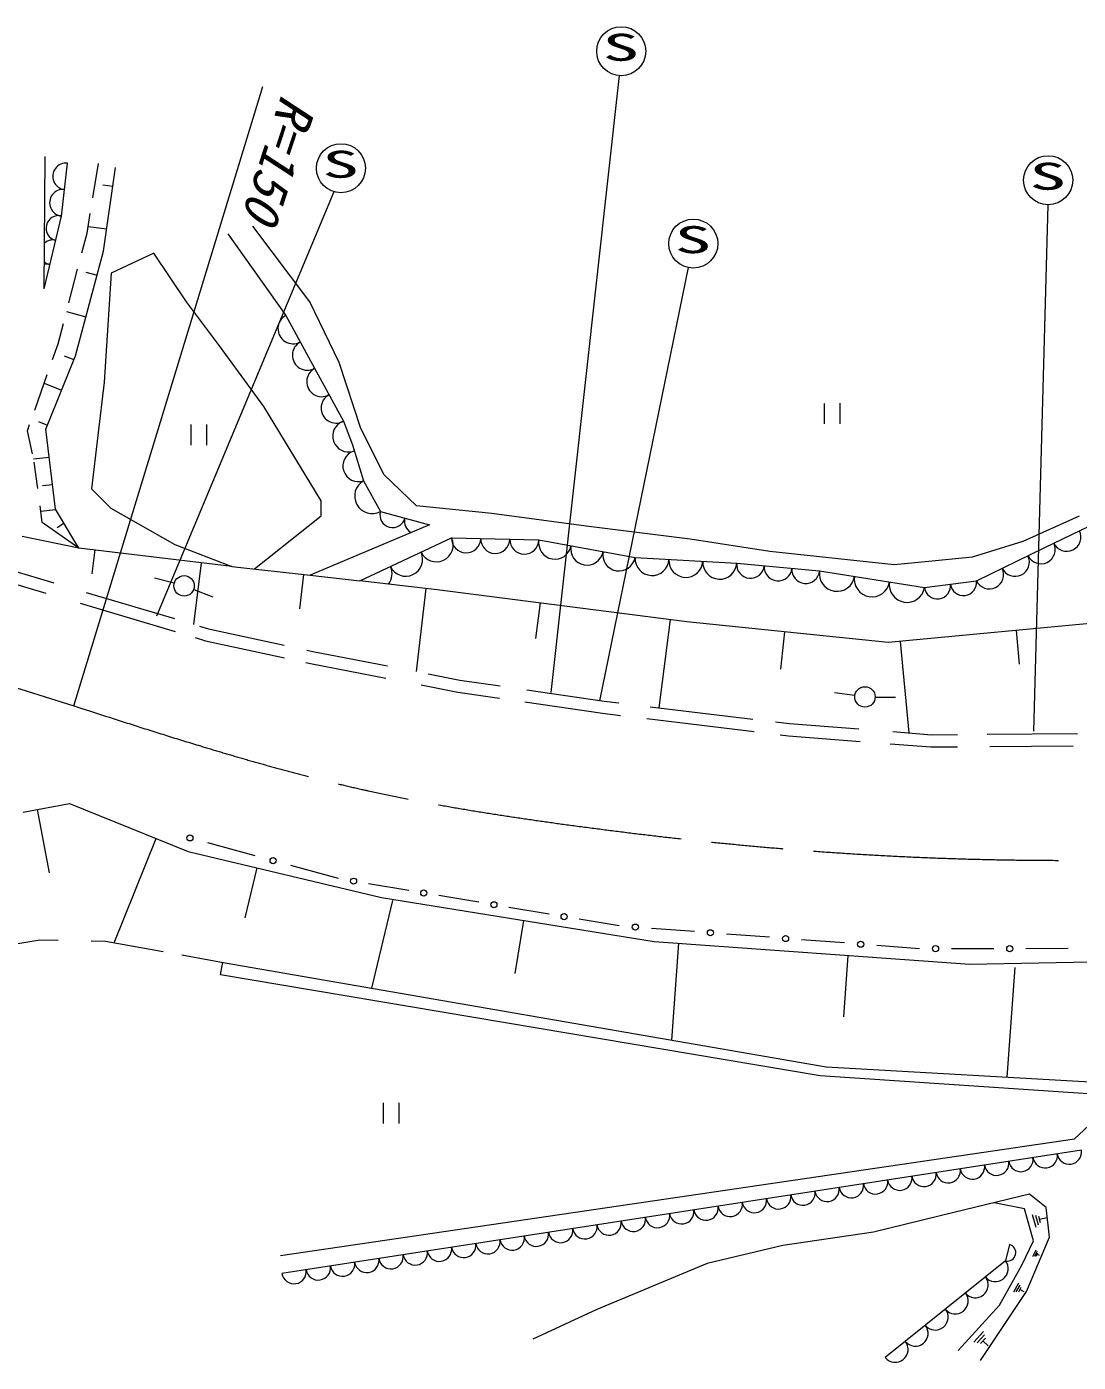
# Model space of a CAD drawing. Units: millimetres, scale not verified. Extents: x 40000 to 680000, y 20000 to 380000.
# Drawn here: x 477697 to 529162, y 246906 to 312274 of the extents above; entities that cross this region are included whole.
import ezdxf
from ezdxf.enums import TextEntityAlignment as Align

# ---------------------------------------------------------------- set-up
doc = ezdxf.new("R2010")
doc.units = ezdxf.units.MM
doc.header["$LTSCALE"] = 1000
doc.linetypes.add('CHAIN', pattern=[18.5, 12, -1.5, 3.5, -1.5])
for name, color, linetype, lineweight in [('M-BGD', 7, 'Continuous', 13), ('M-BMK', 2, 'CHAIN', 13), ('M-STR-HTXT', 7, 'Continuous', 13), ('M-TTL-TXT', 7, 'Continuous', 13)]:
    doc.layers.add(name, color=color, linetype=linetype, lineweight=lineweight)
doc.styles.add('ＭＳ ゴシック', font='')
doc.styles.get('ＭＳ ゴシック').set_extended_font_data('MS Gothic')

msp = doc.modelspace()

# ---------------------------------------------------------------- linework, layer by layer
at = {"layer": 'M-BGD'}
for p, q in [((478548, 299443), (478607, 305918)), ((479393, 303009), (479698, 305598)), ((480932, 303891), (481208, 305573)), ((481457, 301281), (482037, 305380)), ((481418, 304536), (481908, 304466)), ((478548, 299443), (479393, 303009)), ((480652, 302177), (480808, 303129)), ((480398, 301205), (480652, 302177)), ((480705, 302503), (481612, 302375)), ((487544, 302133), (490379, 298140)), ((491556, 298813), (488768, 302520)), ((480080, 296166), (481457, 301281)), ((483913, 301183), (481830, 300218)), ((485513, 298816), (483913, 301183)), ((479757, 298754), (480189, 300406)), ((480586, 300259), (481142, 300110)), ((481830, 300218), (481481, 294870)), ((487136, 296647), (485513, 298816)), ((492988, 295836), (491556, 298813)), ((479648, 298337), (480596, 298082)), ((490379, 298140), (491683, 295745)), ((479233, 296749), (479493, 297742)), ((478630, 292575), (480080, 296166)), ((478963, 295982), (479233, 296749)), ((479527, 296172), (480004, 295979)), ((489307, 293688), (487136, 296647)), ((491683, 295745), (493194, 292960)), ((494048, 292602), (492988, 295836)), ((478091, 293509), (478704, 295247)), ((478553, 294820), (479398, 294478)), ((481481, 294870), (480868, 289652)), ((492113, 289063), (489307, 293688)), ((516736, 292840), (516736, 293840)), ((517486, 293841), (517486, 292841)), ((478279, 292955), (478713, 292780)), ((493194, 292960), (493635, 291811)), ((477731, 292491), (477840, 292799)), ((477975, 291366), (477731, 292491)), ((479102, 288658), (478630, 292575)), ((485746, 291797), (485746, 292797)), ((486496, 292797), (486496, 291797)), ((495193, 290341), (494048, 292602)), ((493635, 291811), (494187, 290049)), ((478029, 291117), (478795, 291210)), ((478235, 289667), (478062, 290967)), ((496768, 288824), (495193, 290341)), ((478469, 289814), (478956, 289873)), ((480868, 289652), (481811, 288710)), ((494187, 290049), (495005, 288554)), ((492114, 288340), (492113, 289063)), ((478457, 288008), (478349, 288820)), ((478383, 288564), (479103, 288651)), ((480255, 286759), (479102, 288658)), ((481811, 288710), (484946, 286935)), ((488843, 285735), (492114, 288340)), ((495005, 288554), (497413, 287893)), ((500461, 288452), (496768, 288824)), ((505070, 287824), (500461, 288452)), ((529202, 288315), (526454, 287084)), ((527529, 286779), (531746, 288834)), ((480255, 286759), (478457, 288008)), ((479189, 287771), (479519, 287972)), ((497413, 287893), (491566, 285424)), ((510166, 287195), (505070, 287824)), ((480255, 286759), (477475, 287317)), ((494005, 285150), (498493, 287259)), ((498493, 287259), (502765, 287152)), ((502765, 287152), (507469, 286288)), ((514059, 286595), (510166, 287195)), ((526454, 287084), (523964, 286310)), ((487730, 285862), (480255, 286759)), ((480902, 285488), (481043, 286664)), ((484946, 286935), (487730, 285862)), ((520156, 285937), (514059, 286595)), ((524177, 285156), (527529, 286779)), ((476945, 285682), (479020, 285063)), ((485881, 283019), (486244, 286040)), ((487730, 285862), (491566, 285424)), ((507469, 286288), (512443, 286019)), ((512443, 286019), (516499, 285641)), ((522017, 286110), (520156, 285937)), ((523964, 286310), (522017, 286110)), ((476766, 285109), (478638, 284551)), ((484920, 285038), (483950, 285288)), ((491065, 283786), (491256, 285459)), ((491566, 285424), (494005, 285150)), ((497790, 284718), (494005, 285150)), ((516499, 285641), (521636, 284831)), ((521636, 284831), (524177, 285156)), ((480612, 284589), (484924, 283304)), ((485870, 284728), (486800, 284378)), ((496776, 280710), (497240, 284781)), ((510011, 283152), (497790, 284718)), ((480306, 284054), (484961, 282667)), ((502616, 282336), (502838, 284071)), ((508655, 278939), (509208, 283255)), ((519852, 282127), (510011, 283152)), ((530720, 283157), (519852, 282127)), ((486161, 282935), (486595, 282806)), ((486595, 282806), (490295, 282004)), ((514609, 280824), (514800, 282653)), ((526286, 281079), (526131, 282722)), ((485944, 282374), (486446, 282224)), ((486446, 282224), (490311, 281386)), ((491408, 281762), (491707, 281697)), ((520890, 277709), (520466, 282185)), ((491358, 281159), (491587, 281109)), ((491587, 281109), (495278, 280391)), ((491707, 281697), (495355, 280987)), ((497351, 280598), (498894, 280298)), ((496994, 280057), (498793, 279706)), ((498894, 280298), (500866, 280009)), ((502171, 279818), (505958, 279264)), ((498793, 279706), (500840, 279407)), ((502068, 279227), (505878, 278669)), ((505958, 279264), (506669, 279179)), ((518221, 279545), (517231, 279675)), ((519221, 279465), (520221, 279455)), ((505878, 278669), (506764, 278563)), ((508216, 278992), (513237, 278386)), ((508049, 278408), (513299, 277775)), ((514343, 278253), (515032, 278170)), ((515032, 278170), (518422, 277903)), ((514566, 277622), (514972, 277573)), ((514972, 277573), (518487, 277296)), ((519956, 277180), (521953, 277023)), ((520080, 277772), (521974, 277623)), ((521974, 277623), (523248, 277634)), ((524700, 277646), (529121, 277683)), ((521953, 277023), (523247, 277034)), ((524834, 277047), (528912, 277081)), ((477522, 273823), (479789, 274248)), ((478813, 270866), (478233, 273956)), ((479789, 274248), (485598, 271912)), ((481980, 267438), (484033, 272541)), ((488883, 271695), (486555, 272334)), ((485598, 271912), (495056, 269647)), ((488391, 268658), (488976, 271103)), ((492957, 270578), (490629, 271217)), ((496392, 270000), (494429, 270330)), ((494593, 265220), (495621, 269512)), ((495056, 269647), (508397, 267507)), ((499827, 269421), (497864, 269752)), ((503262, 268843), (501299, 269173)), ((501609, 265931), (502026, 268529)), ((506697, 268264), (504734, 268595)), ((510372, 267985), (508272, 268145)), ((475184, 267061), (478335, 267587)), ((478335, 267587), (479231, 267566)), ((480848, 267529), (481560, 267513)), ((481560, 267513), (484369, 267009)), ((508397, 267507), (523858, 266394)), ((509268, 262677), (509610, 267419)), ((514046, 267707), (511947, 267866)), ((517721, 267428), (515621, 267587)), ((485289, 266844), (487412, 266464)), ((517687, 263811), (517904, 266823)), ((521395, 267149), (519296, 267308)), ((525030, 267150), (522953, 267149)), ((528665, 267151), (526588, 267150)), ((487187, 265864), (487290, 266486)), ((487412, 266464), (516821, 261369)), ((523858, 266394), (536769, 266636)), ((525682, 260860), (526069, 266235)), ((516521, 260918), (487187, 265864)), ((531225, 259946), (516521, 260918)), ((516821, 261369), (531989, 260498)), ((495164, 258599), (495164, 259599)), ((495914, 259599), (495914, 258599)), ((528975, 257845), (531225, 259946)), ((490116, 252135), (528975, 257845)), ((529316, 257292), (490190, 251256)), ((526782, 255129), (523078, 254242)), ((527587, 254484), (526782, 255129)), ((526537, 254416), (525045, 254713)), ((526972, 252847), (526537, 254416)), ((527749, 253035), (527587, 254484)), ((523078, 254242), (519132, 253275)), ((527106, 253497), (526926, 254127)), ((527216, 253617), (527076, 254087)), ((527316, 253727), (527226, 254037)), ((527626, 253977), (527276, 253887)), ((519132, 253275), (514703, 252630)), ((526622, 250377), (527749, 253035)), ((514703, 252630), (510999, 251743)), ((525792, 252673), (525593, 251876)), ((526393, 251663), (526972, 252847)), ((526937, 252087), (527097, 252417)), ((527027, 252097), (527147, 252347)), ((510999, 251743), (505604, 249487)), ((525593, 251876), (519714, 247140)), ((527107, 252097), (527187, 252267)), ((527267, 252127), (527147, 252187)), ((525307, 249707), (526393, 251663)), ((524368, 246994), (526622, 250377)), ((526007, 250347), (526257, 250787)), ((526127, 250357), (526317, 250687)), ((526247, 250357), (526367, 250577)), ((526517, 250357), (526307, 250467)), ((523279, 247485), (525307, 249707)), ((505604, 249487), (502463, 248037)), ((524047, 247886), (524527, 248406)), ((524218, 247856), (524577, 248246)), ((524378, 247826), (524617, 248086)), ((524748, 247706), (524497, 247956))]:
    msp.add_line(p, q, dxfattribs=at)
for centre, radius in [((485399, 284907), 500), ((518721, 279472), 500), ((485682, 272573), 150), ((489756, 271456), 150), ((493693, 270454), 150), ((497128, 269876), 150), ((500563, 269297), 150), ((503998, 268719), 150), ((507485, 268205), 150), ((511159, 267926), 150), ((514834, 267647), 150), ((518508, 267368), 150), ((522174, 267149), 150), ((525809, 267150), 150)]:
    msp.add_circle(centre, radius, dxfattribs=at)
for centre, radius, start, end in [((479622, 304951), 652, 83.27904, 263.27904), ((479469, 303657), 652, 83.27904, 263.27904), ((479252, 302415), 611, 76.66516, 256.66516), ((478970, 301226), 611, 76.66516, 130.10517), ((478970, 301226), 611, 228.26172, 256.66516), ((478688, 300038), 611, 76.66516, 102.28784), ((490731, 297493), 737, 118.52452, 298.52452), ((491435, 296198), 737, 118.52452, 298.52452), ((492139, 294903), 737, 118.52452, 298.52452), ((492842, 293608), 737, 118.52452, 298.52452), ((493442, 292232), 769, 108.81775, 288.81775), ((493939, 290776), 769, 108.81775, 288.81775), ((494596, 289301), 852, 118.70686, 298.70686), ((495607, 288389), 624, 164.66182, 344.66182), ((496811, 288058), 624, 164.66182, 241.1245), ((497745, 286908), 826, 205.17983, 25.17983), ((499205, 287241), 712, 178.56174, 358.56174), ((500629, 287206), 712, 178.56174, 358.56174), ((502053, 287170), 712, 178.56174, 358.56174), ((503549, 287008), 797, 169.59125, 349.59125), ((527331, 286689), 701, 205.91847, 25.91847), ((528592, 287302), 701, 205.91847, 25.91847), ((496249, 286204), 826, 205.17983, 25.17983), ((505117, 286720), 797, 169.59125, 349.59125), ((506685, 286432), 797, 169.59125, 349.59125), ((526069, 286075), 701, 205.91847, 25.91847), ((494753, 285501), 826, 321.80449, 25.17983), ((508298, 286243), 830, 176.90112, 356.90112), ((509956, 286153), 830, 176.90112, 356.90112), ((511614, 286063), 830, 176.90112, 356.90112), ((513119, 285956), 679, 174.6798, 354.6798), ((514471, 285830), 679, 174.6798, 354.6798), ((515823, 285704), 679, 174.6798, 354.6798), ((524808, 285462), 701, 205.91847, 25.91847), ((517355, 285506), 867, 171.03933, 351.03933), ((519067, 285236), 867, 171.03933, 351.03933), ((520780, 284966), 867, 171.03933, 351.03933), ((523542, 285075), 640, 187.28696, 7.28696), ((522271, 284912), 640, 187.28696, 7.28696), ((526352, 256835), 600, 188.77025, 8.77025), ((527538, 257018), 600, 188.77025, 8.77025), ((528723, 257201), 600, 188.77025, 8.77025), ((522795, 256286), 600, 188.77025, 8.77025), ((523981, 256469), 600, 188.77025, 8.77025), ((525166, 256652), 600, 188.77025, 8.77025), ((518052, 255555), 600, 188.77025, 8.77025), ((519238, 255738), 600, 188.77025, 8.77025), ((520424, 255921), 600, 188.77025, 8.77025), ((521609, 256104), 600, 188.77025, 8.77025), ((514496, 255006), 600, 188.77025, 8.77025), ((515681, 255189), 600, 188.77025, 8.77025), ((516867, 255372), 600, 188.77025, 8.77025), ((509753, 254274), 600, 188.77025, 8.77025), ((510939, 254457), 600, 188.77025, 8.77025), ((512124, 254640), 600, 188.77025, 8.77025), ((513310, 254823), 600, 188.77025, 8.77025), ((505010, 253543), 600, 188.77025, 8.77025), ((506196, 253726), 600, 188.77025, 8.77025), ((507382, 253908), 600, 188.77025, 8.77025), ((508567, 254091), 600, 188.77025, 8.77025), ((501453, 252994), 600, 188.77025, 8.77025), ((502639, 253177), 600, 188.77025, 8.77025), ((503825, 253360), 600, 188.77025, 8.77025), ((496711, 252262), 600, 188.77025, 8.77025), ((497896, 252445), 600, 188.77025, 8.77025), ((499082, 252628), 600, 188.77025, 8.77025), ((500268, 252811), 600, 188.77025, 8.77025), ((525693, 252274), 411, 255.97572, 75.97572), ((493154, 251713), 600, 188.77025, 8.77025), ((494339, 251896), 600, 188.77025, 8.77025), ((495525, 252079), 600, 188.77025, 8.77025), ((525103, 251481), 629, 218.84897, 38.84897), ((490782, 251348), 600, 188.77025, 8.77025), ((491968, 251531), 600, 188.77025, 8.77025), ((524123, 250692), 629, 218.84897, 38.84897), ((523144, 249903), 629, 218.84897, 38.84897), ((522164, 249113), 629, 218.84897, 38.84897), ((521184, 248324), 629, 218.84897, 38.84897), ((520204, 247535), 629, 218.84897, 38.84897)]:
    msp.add_arc(centre, radius, start, end, dxfattribs=at)
at = {"layer": 'M-BMK'}
msp.add_line((471997, 281544), (480005, 279033), dxfattribs=at)
msp.add_open_spline([(480005, 279033), (482064, 278368), (484123, 277702), (486195, 277073), (488806, 276280), (491436, 275544), (494097, 274947), (497433, 274199), (500816, 273669), (504206, 273208), (508009, 272692), (511822, 272264), (515645, 271968), (519863, 271641), (524094, 271475), (528327, 271473), (531958, 271471), (535591, 271590), (539206, 271910), (542513, 272203), (545805, 272664), (549090, 273156), (551247, 273479), (553401, 273815), (555555, 274152)], degree=3, knots=[0, 0, 0, 0, 1, 1, 1, 2, 2, 2, 3, 3, 3, 4, 4, 4, 5, 5, 5, 6, 6, 6, 7, 7, 7, 8, 8, 8, 8], dxfattribs=at)
at = {"layer": 'M-STR-HTXT'}
msp.add_line((480005, 279033), (489252, 309346), dxfattribs=at)
at = {"layer": 'M-TTL-TXT'}
for p, q in [((506687, 309879), (503340, 279681)), ((492733, 304198), (484056, 283422)), ((527664, 303561), (526970, 277803)), ((510065, 300486), (505730, 279283))]:
    msp.add_line(p, q, dxfattribs=at)
for centre in [(506794, 311074), (493077, 305348), (527687, 304761), (510321, 301658)]:
    msp.add_circle(centre, 1200, dxfattribs=at)

# ---------------------------------------------------------------- texts
at = {"layer": 'M-STR-HTXT', "style": 'ＭＳ ゴシック', "oblique": 15}
msp.add_text('R=150', height=1833, rotation=251.846, dxfattribs=at).set_placement((489662, 309199), align=Align.BOTTOM_LEFT)
at = {"layer": 'M-TTL-TXT', "style": 'ＭＳ ゴシック', "width": 2}
for p in [(505875, 310211), (492159, 304485), (526768, 303898), (509403, 300795)]:
    msp.add_text('S', height=1320, rotation=0.012, dxfattribs=at).set_placement(p, align=Align.BOTTOM_LEFT)

doc.saveas('drawing.dxf')
